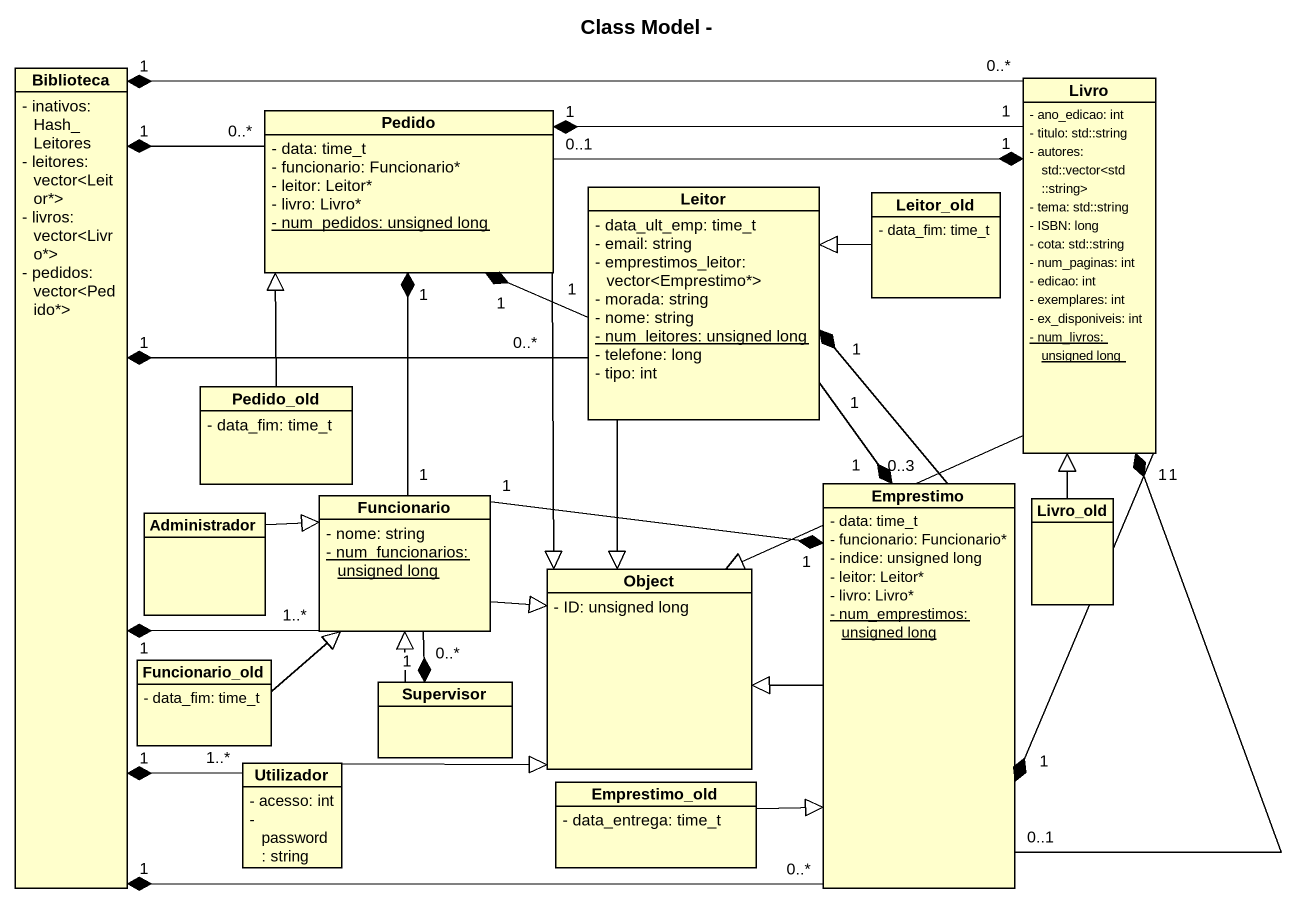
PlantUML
@startuml
title Class Model -
hide circle
hide empty members
skinparam classAttributeIconSize 0
class Biblioteca {
  - inativos: Hash_Leitores
  - leitores: vector<Leitor*>
  - livros: vector<Livro*>
  - pedidos: vector<Pedido*>
}
class Pedido {
  - data: time_t
  - funcionario: Funcionario*
  - leitor: Leitor*
  - livro: Livro*
  {static} - num_pedidos: unsigned long
}
class Livro {
  - ano_edicao: int
  - titulo: std::string
  - autores: std::vector<std::string>
  - tema: std::string
  - ISBN: long
  - cota: std::string
  - num_paginas: int
  - edicao: int
  - exemplares: int
  - ex_disponiveis: int
  {static} - num_livros: unsigned long
}
class Leitor {
  - data_ult_emp: time_t
  - email: string
  - emprestimos_leitor: vector<Emprestimo*>
  - morada: string
  - nome: string
  {static} - num_leitores: unsigned long
  - telefone: long
  - tipo: int
}
class Leitor_old {
  - data_fim: time_t
}
class Pedido_old {
  - data_fim: time_t
}
class Administrador
class Funcionario {
  - nome: string
  {static} - num_funcionarios: unsigned long
}
class Emprestimo {
  - data: time_t
  - funcionario: Funcionario*
  - indice: unsigned long
  - leitor: Leitor*
  - livro: Livro*
  {static} - num_emprestimos: unsigned long
}
class Livro_old
class "Object" as Object_ {
  - ID: unsigned long
}
class Funcionario_old {
  - data_fim: time_t
}
class Supervisor
class Utilizador {
  - acesso: int
  - password: string
}
class Emprestimo_old {
  - data_entrega: time_t
}
Pedido "0..*" --* "1" Biblioteca
Pedido "0..1" -right-* "1" Livro
Pedido --|> Object_
Livro "0..*" -left-* "1" Biblioteca
Livro "1" -left-* "1" Pedido
Livro "1" --* "1" Emprestimo
Livro --|> Object_
Leitor "0..*" -left-* "1" Biblioteca
Leitor "1" -left-* "1" Pedido
Leitor "1" --* "1" Emprestimo
Leitor --|> Object_
Leitor_old -left-|> Leitor
Pedido_old -up-|> Pedido
Administrador -right-|> Funcionario
Funcionario "1..*" -left-* "1" Biblioteca
Funcionario "1" -up-* "1" Pedido
Funcionario "1" -right-* "1" Emprestimo
Funcionario -right-|> Object_
Funcionario "0..*" --* "1" Supervisor
Emprestimo "0..*" -left-* "1" Biblioteca
Emprestimo "0..1" -up-* "1" Livro
Emprestimo "0..3" -up-* "1" Leitor
Emprestimo -left-|> Object_
Livro_old -up-|> Livro
Funcionario_old -up-|> Funcionario
Supervisor -up-|> Funcionario
Utilizador "1..*" -up-* "1" Biblioteca
Utilizador -right-|> Object_
Emprestimo_old -right-|> Emprestimo
@enduml
